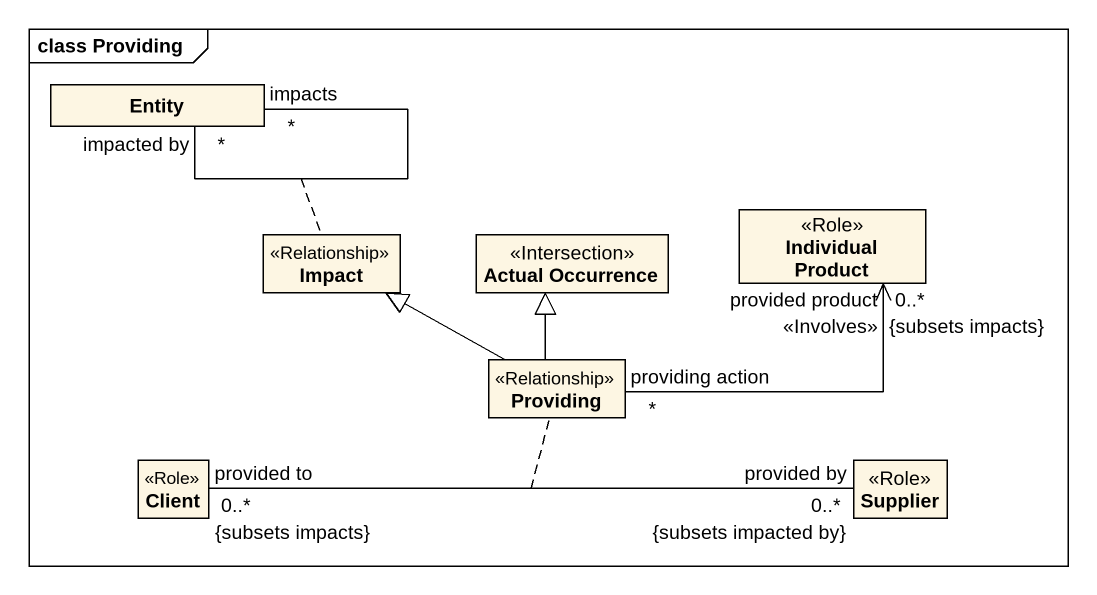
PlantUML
@startuml
mainframe class Providing
hide circle
hide empty members
class "Entity" as Entity_
class "Individual Product" as Individual_Product <<Role>>
class Impact <<Relationship>>
class "Actual Occurrence" as Actual_Occurrence <<Intersection>>
class Providing <<Relationship>>
class Client <<Role>>
class Supplier <<Role>>
Entity_ "impacted by\n*" -- "impacts\n*" Entity_
(Entity_, Entity_) .. Impact
Providing "providing action\n*" -right-> "provided product\n<<Involves>>\n0..*\n{subsets impacts}" Individual_Product
Providing -left-|> Impact
Providing -up-|> Actual_Occurrence
Client "provided to\n0..*\n{subsets impacts}" -right- "provided by\n0..*\n{subsets impacted by}" Supplier
(Client, Supplier) .. Providing
@enduml
